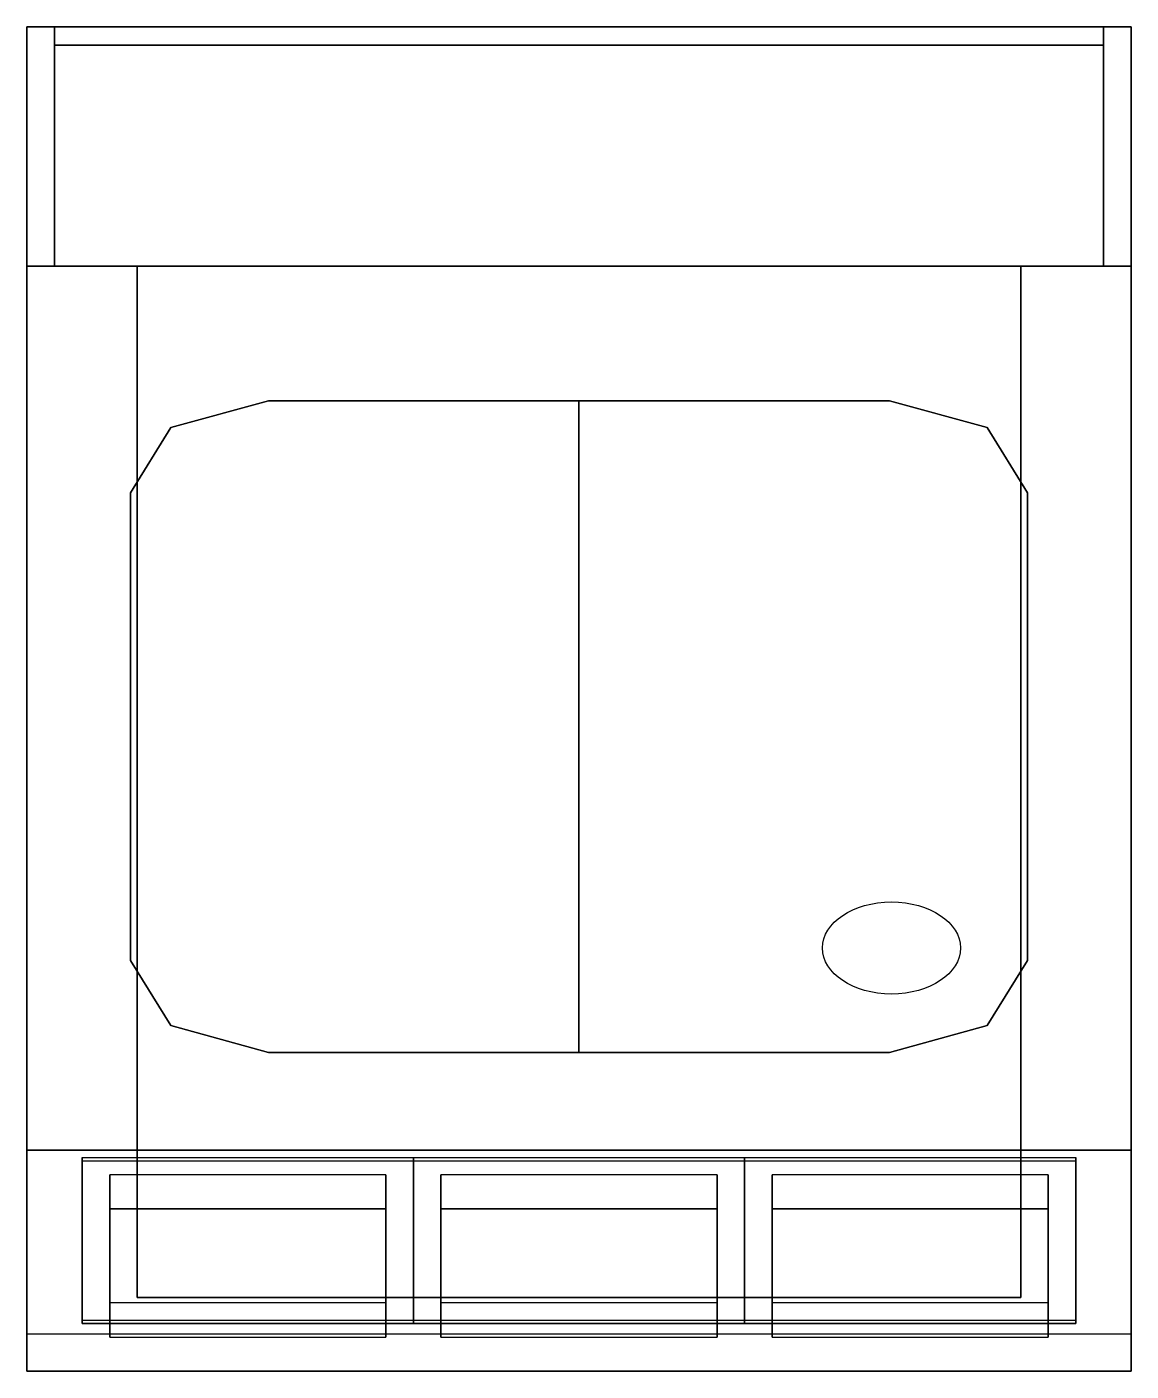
# Model space of a CAD drawing. Header units: millimetres. Extents: x 8159 to 14952, y 6817 to 11888.
# Drawn here: x 14892.2 to 14952.2, y 11815.3 to 11888.3 of the extents above; entities that cross this region are included whole.
import ezdxf

# ---------------------------------------------------------------- set-up
doc = ezdxf.new("R2010")
doc.units = ezdxf.units.MM
doc.header["$LTSCALE"] = 5
doc.layers.add('200-EquipSteel-3d', color=9, linetype='Continuous')

msp = doc.modelspace()

# ---------------------------------------------------------------- linework, layer by layer
at = {"layer": '200-EquipSteel-3d'}
msp.add_ellipse((14939.136, 11838.255, 65), major_axis=(3.75, 0), ratio=0.666667, start_param=3.141593, end_param=9.424778, dxfattribs=at)
for points, invisible_edges in [([(14892.155, 11875.277, 81), (14892.155, 11888.277, 61), (14892.155, 11875.277, 61)], 2), ([(14892.155, 11888.277, 61), (14892.155, 11888.277, 52), (14892.155, 11875.277, 52), (14892.155, 11875.277, 61)], 8), ([(14893.655, 11875.277, 81), (14893.655, 11888.277, 61), (14893.655, 11875.277, 61)], 2), ([(14893.655, 11888.277, 61), (14893.655, 11888.277, 52), (14893.655, 11875.277, 52), (14893.655, 11875.277, 61)], 8), ([(14950.655, 11875.277, 81), (14950.655, 11888.277, 61), (14950.655, 11875.277, 61)], 2), ([(14950.655, 11888.277, 61), (14950.655, 11888.277, 52), (14950.655, 11875.277, 52), (14950.655, 11875.277, 61)], 8), ([(14952.155, 11875.277, 81), (14952.155, 11888.277, 61), (14952.155, 11875.277, 61)], 2), ([(14952.155, 11888.277, 61), (14952.155, 11888.277, 52), (14952.155, 11875.277, 52), (14952.155, 11875.277, 61)], 8), ([(14898.155, 11875.277, 51), (14892.155, 11875.277, 51), (14892.155, 11875.277, 15), (14898.155, 11875.277, 19)], 4), ([(14952.155, 11875.277, 15), (14946.155, 11875.277, 19), (14898.155, 11875.277, 19), (14892.155, 11875.277, 15)], 5), ([(14952.155, 11875.277, 85), (14939.03, 11867.977, 85), (14905.28, 11867.977, 85), (14892.155, 11875.277, 85)], 5), ([(14892.155, 11827.277, 85), (14897.78, 11837.577, 85), (14897.78, 11862.977, 85), (14892.155, 11875.277, 85)], 5), ([(14892.155, 11875.277, 85), (14897.78, 11862.977, 85), (14899.977, 11866.513, 85), (14892.155, 11875.277, 85)], 5), ([(14892.155, 11875.277, 85), (14899.977, 11866.513, 85), (14905.28, 11867.977, 85), (14892.155, 11875.277, 85)], 5), ([(14952.155, 11875.277, 85), (14939.03, 11867.977, 85), (14944.333, 11866.513, 85), (14952.155, 11875.277, 85)], 5), ([(14952.155, 11875.277, 85), (14944.333, 11866.513, 85), (14946.53, 11862.977, 85), (14952.155, 11875.277, 85)], 5), ([(14952.155, 11875.277, 51), (14946.155, 11875.277, 51), (14946.155, 11875.277, 19), (14952.155, 11875.277, 15)], 4), ([(14952.155, 11827.277, 85), (14946.53, 11837.577, 85), (14946.53, 11862.977, 85), (14952.155, 11875.277, 85)], 5), ([(14899.977, 11866.513, 65), (14899.977, 11866.513, 85), (14905.28, 11867.977, 85), (14905.28, 11867.977, 65)], 5), ([(14899.977, 11866.513, 65), (14944.333, 11866.513, 65), (14939.03, 11867.977, 65), (14905.28, 11867.977, 65)], 1), ([(14905.28, 11867.977, 85), (14905.28, 11867.977, 65), (14939.03, 11867.977, 65), (14939.03, 11867.977, 85)], 5), ([(14939.03, 11867.977, 65), (14939.03, 11867.977, 85), (14944.333, 11866.513, 85), (14944.333, 11866.513, 65)], 5), ([(14897.78, 11862.977, 85), (14897.78, 11862.977, 65), (14899.977, 11866.513, 65), (14899.977, 11866.513, 85)], 5), ([(14946.53, 11862.977, 65), (14897.78, 11862.977, 65), (14899.977, 11866.513, 65), (14944.333, 11866.513, 65)], 5), ([(14944.333, 11866.513, 85), (14944.333, 11866.513, 65), (14946.53, 11862.977, 65), (14946.53, 11862.977, 85)], 5), ([(14897.78, 11837.577, 65), (14897.78, 11837.577, 85), (14897.78, 11862.977, 85), (14897.78, 11862.977, 65)], 5), ([(14897.78, 11837.577, 65), (14946.53, 11837.577, 65), (14946.53, 11862.977, 65), (14897.78, 11862.977, 65)], 5), ([(14946.53, 11862.977, 65), (14946.53, 11862.977, 85), (14946.53, 11837.577, 85), (14946.53, 11837.577, 65)], 5), ([(14892.155, 11827.277, 85), (14899.977, 11834.042, 85), (14897.78, 11837.577, 85), (14892.155, 11827.277, 85)], 5), ([(14899.977, 11834.042, 85), (14899.977, 11834.042, 65), (14897.78, 11837.577, 65), (14897.78, 11837.577, 85)], 5), ([(14944.333, 11834.042, 65), (14899.977, 11834.042, 65), (14897.78, 11837.577, 65), (14946.53, 11837.577, 65)], 5), ([(14952.155, 11827.277, 85), (14944.333, 11834.042, 85), (14946.53, 11837.577, 85), (14952.155, 11827.277, 85)], 5), ([(14946.53, 11837.577, 85), (14946.53, 11837.577, 65), (14944.333, 11834.042, 65), (14944.333, 11834.042, 85)], 5), ([(14892.155, 11827.277, 85), (14905.28, 11832.577, 85), (14899.977, 11834.042, 85), (14892.155, 11827.277, 85)], 5), ([(14905.28, 11832.577, 65), (14905.28, 11832.577, 85), (14899.977, 11834.042, 85), (14899.977, 11834.042, 65)], 5), ([(14944.333, 11834.042, 65), (14939.03, 11832.577, 65), (14905.28, 11832.577, 65), (14899.977, 11834.042, 65)], 8), ([(14952.155, 11827.277, 85), (14939.03, 11832.577, 85), (14944.333, 11834.042, 85), (14952.155, 11827.277, 85)], 5), ([(14944.333, 11834.042, 65), (14944.333, 11834.042, 85), (14939.03, 11832.577, 85), (14939.03, 11832.577, 65)], 5), ([(14952.155, 11827.277, 85), (14939.03, 11832.577, 85), (14905.28, 11832.577, 85), (14892.155, 11827.277, 85)], 5), ([(14939.03, 11832.577, 85), (14939.03, 11832.577, 65), (14905.28, 11832.577, 65), (14905.28, 11832.577, 85)], 5), ([(14892.155, 11817.277, 91), (14892.155, 11827.277, 87), (14892.155, 11827.277, 85), (14892.155, 11817.277, 85)], 8), ([(14952.155, 11827.277, 87), (14949.155, 11826.687, 87.236), (14895.155, 11826.687, 87.236), (14892.155, 11827.277, 87)], 5), ([(14895.155, 11826.687, 87.236), (14892.155, 11827.277, 87), (14892.155, 11817.277, 91), (14895.155, 11817.867, 90.764)], 5), ([(14911.655, 11825.945, 88.072), (14896.655, 11825.945, 88.072), (14895.155, 11826.873, 87.7), (14913.155, 11826.873, 87.7)], 10), ([(14895.155, 11818.053, 91.228), (14896.655, 11818.981, 90.857), (14896.655, 11825.945, 88.072), (14895.155, 11826.873, 87.7)], 5), ([(14913.155, 11818.053, 91.228), (14911.655, 11818.981, 90.857), (14911.655, 11825.945, 88.072), (14913.155, 11826.873, 87.7)], 5), ([(14929.655, 11825.945, 88.072), (14914.655, 11825.945, 88.072), (14913.155, 11826.873, 87.7), (14931.155, 11826.873, 87.7)], 10), ([(14913.155, 11818.053, 91.228), (14914.655, 11818.981, 90.857), (14914.655, 11825.945, 88.072), (14913.155, 11826.873, 87.7)], 5), ([(14931.155, 11818.053, 91.228), (14929.655, 11818.981, 90.857), (14929.655, 11825.945, 88.072), (14931.155, 11826.873, 87.7)], 5), ([(14947.655, 11825.945, 88.072), (14932.655, 11825.945, 88.072), (14931.155, 11826.873, 87.7), (14949.155, 11826.873, 87.7)], 10), ([(14931.155, 11818.053, 91.228), (14932.655, 11818.981, 90.857), (14932.655, 11825.945, 88.072), (14931.155, 11826.873, 87.7)], 5), ([(14949.155, 11818.053, 91.228), (14947.655, 11818.981, 90.857), (14947.655, 11825.945, 88.072), (14949.155, 11826.873, 87.7)], 5), ([(14949.155, 11817.867, 90.764), (14952.155, 11817.277, 91), (14952.155, 11827.277, 87), (14949.155, 11826.687, 87.236)], 5), ([(14952.155, 11817.277, 91), (14952.155, 11827.277, 87), (14952.155, 11827.277, 85), (14952.155, 11817.277, 85)], 8), ([(14911.655, 11818.981, 90.857), (14896.655, 11818.981, 90.857), (14895.155, 11818.053, 91.228), (14913.155, 11818.053, 91.228)], 10), ([(14929.655, 11818.981, 90.857), (14914.655, 11818.981, 90.857), (14913.155, 11818.053, 91.228), (14931.155, 11818.053, 91.228)], 10), ([(14947.655, 11818.981, 90.857), (14932.655, 11818.981, 90.857), (14931.155, 11818.053, 91.228), (14949.155, 11818.053, 91.228)], 10), ([(14892.155, 11817.277, 91), (14895.155, 11817.867, 90.764), (14949.155, 11817.867, 90.764), (14952.155, 11817.277, 91)], 5), ([(14892.155, 11815.277, 91), (14892.155, 11817.277, 91), (14892.155, 11817.277, 85), (14892.155, 11815.277, 85)], 2), ([(14952.155, 11815.277, 91), (14952.155, 11817.277, 91), (14952.155, 11817.277, 85), (14952.155, 11815.277, 85)], 2)]:
    msp.add_3dface(points, dxfattribs=dict(at, invisible_edges=invisible_edges))
for points in [[(14892.155, 11875.277, 81), (14893.655, 11875.277, 81), (14893.655, 11888.277, 61), (14892.155, 11888.277, 61)], [(14893.655, 11888.277, 61), (14892.155, 11888.277, 61), (14892.155, 11888.277, 52), (14893.655, 11888.277, 52)], [(14950.655, 11875.277, 81), (14952.155, 11875.277, 81), (14952.155, 11888.277, 61), (14950.655, 11888.277, 61)], [(14952.155, 11888.277, 61), (14950.655, 11888.277, 61), (14950.655, 11888.277, 52), (14952.155, 11888.277, 52)], [(14892.155, 11815.277, 15), (14892.155, 11875.277, 15), (14892.155, 11875.277, 81), (14892.155, 11815.277, 81)], [(14892.155, 11815.277, 15), (14952.155, 11815.277, 15), (14952.155, 11875.277, 15), (14892.155, 11875.277, 15)], [(14952.155, 11875.277, 81), (14952.155, 11875.277, 51), (14892.155, 11875.277, 51), (14892.155, 11875.277, 81)], [(14952.155, 11875.277, 81), (14952.155, 11875.277, 85), (14892.155, 11875.277, 85), (14892.155, 11875.277, 81)], [(14892.155, 11815.277, 85), (14892.155, 11815.277, 81), (14892.155, 11875.277, 81), (14892.155, 11875.277, 85)], [(14898.155, 11819.277, 51), (14898.155, 11819.277, 19), (14898.155, 11875.277, 19), (14898.155, 11875.277, 51)], [(14946.155, 11819.277, 19), (14898.155, 11819.277, 19), (14898.155, 11875.277, 19), (14946.155, 11875.277, 19)], [(14946.155, 11819.277, 51), (14898.155, 11819.277, 51), (14898.155, 11875.277, 51), (14946.155, 11875.277, 51)], [(14946.155, 11875.277, 51), (14946.155, 11875.277, 19), (14946.155, 11819.277, 19), (14946.155, 11819.277, 51)], [(14952.155, 11815.277, 15), (14952.155, 11875.277, 15), (14952.155, 11875.277, 81), (14952.155, 11815.277, 81)], [(14952.155, 11815.277, 85), (14952.155, 11815.277, 81), (14952.155, 11875.277, 81), (14952.155, 11875.277, 85)], [(14922.155, 11832.577, 80), (14922.155, 11867.977, 80), (14922.155, 11867.977, 65), (14922.155, 11832.577, 65)], [(14952.155, 11827.277, 85), (14952.155, 11827.277, 87), (14892.155, 11827.277, 87), (14892.155, 11827.277, 85)], [(14895.155, 11826.873, 87.7), (14913.155, 11826.873, 87.7), (14913.155, 11826.687, 87.236), (14895.155, 11826.687, 87.236)], [(14895.155, 11818.053, 91.228), (14895.155, 11817.867, 90.764), (14895.155, 11826.687, 87.236), (14895.155, 11826.873, 87.7)], [(14913.155, 11826.873, 87.7), (14931.155, 11826.873, 87.7), (14931.155, 11826.687, 87.236), (14913.155, 11826.687, 87.236)], [(14913.155, 11818.053, 91.228), (14913.155, 11817.867, 90.764), (14913.155, 11826.687, 87.236), (14913.155, 11826.873, 87.7)], [(14913.155, 11818.053, 91.228), (14913.155, 11817.867, 90.764), (14913.155, 11826.687, 87.236), (14913.155, 11826.873, 87.7)], [(14931.155, 11826.873, 87.7), (14949.155, 11826.873, 87.7), (14949.155, 11826.687, 87.236), (14931.155, 11826.687, 87.236)], [(14931.155, 11818.053, 91.228), (14931.155, 11817.867, 90.764), (14931.155, 11826.687, 87.236), (14931.155, 11826.873, 87.7)], [(14931.155, 11818.053, 91.228), (14931.155, 11817.867, 90.764), (14931.155, 11826.687, 87.236), (14931.155, 11826.873, 87.7)], [(14949.155, 11818.053, 91.228), (14949.155, 11817.867, 90.764), (14949.155, 11826.687, 87.236), (14949.155, 11826.873, 87.7)], [(14911.655, 11825.945, 88.072), (14896.655, 11825.945, 88.072), (14896.655, 11824.088, 83.429), (14911.655, 11824.088, 83.429)], [(14896.655, 11818.981, 90.857), (14896.655, 11825.945, 88.072), (14896.655, 11824.088, 83.429), (14896.655, 11817.124, 86.215)], [(14911.655, 11818.981, 90.857), (14911.655, 11825.945, 88.072), (14911.655, 11824.088, 83.429), (14911.655, 11817.124, 86.215)], [(14929.655, 11825.945, 88.072), (14914.655, 11825.945, 88.072), (14914.655, 11824.088, 83.429), (14929.655, 11824.088, 83.429)], [(14914.655, 11818.981, 90.857), (14914.655, 11825.945, 88.072), (14914.655, 11824.088, 83.429), (14914.655, 11817.124, 86.215)], [(14929.655, 11818.981, 90.857), (14929.655, 11825.945, 88.072), (14929.655, 11824.088, 83.429), (14929.655, 11817.124, 86.215)], [(14947.655, 11825.945, 88.072), (14932.655, 11825.945, 88.072), (14932.655, 11824.088, 83.429), (14947.655, 11824.088, 83.429)], [(14932.655, 11818.981, 90.857), (14932.655, 11825.945, 88.072), (14932.655, 11824.088, 83.429), (14932.655, 11817.124, 86.215)], [(14947.655, 11818.981, 90.857), (14947.655, 11825.945, 88.072), (14947.655, 11824.088, 83.429), (14947.655, 11817.124, 86.215)], [(14896.655, 11817.124, 86.215), (14911.655, 11817.124, 86.215), (14911.655, 11824.088, 83.429), (14896.655, 11824.088, 83.429)], [(14914.655, 11817.124, 86.215), (14929.655, 11817.124, 86.215), (14929.655, 11824.088, 83.429), (14914.655, 11824.088, 83.429)], [(14932.655, 11817.124, 86.215), (14947.655, 11817.124, 86.215), (14947.655, 11824.088, 83.429), (14932.655, 11824.088, 83.429)], [(14911.655, 11818.981, 90.857), (14896.655, 11818.981, 90.857), (14896.655, 11817.124, 86.215), (14911.655, 11817.124, 86.215)], [(14946.155, 11819.277, 19), (14946.155, 11819.277, 51), (14898.155, 11819.277, 51), (14898.155, 11819.277, 19)], [(14929.655, 11818.981, 90.857), (14914.655, 11818.981, 90.857), (14914.655, 11817.124, 86.215), (14929.655, 11817.124, 86.215)], [(14947.655, 11818.981, 90.857), (14932.655, 11818.981, 90.857), (14932.655, 11817.124, 86.215), (14947.655, 11817.124, 86.215)], [(14895.155, 11818.053, 91.228), (14913.155, 11818.053, 91.228), (14913.155, 11817.867, 90.764), (14895.155, 11817.867, 90.764)], [(14913.155, 11818.053, 91.228), (14931.155, 11818.053, 91.228), (14931.155, 11817.867, 90.764), (14913.155, 11817.867, 90.764)], [(14931.155, 11818.053, 91.228), (14949.155, 11818.053, 91.228), (14949.155, 11817.867, 90.764), (14931.155, 11817.867, 90.764)], [(14952.155, 11815.277, 91), (14952.155, 11817.277, 91), (14892.155, 11817.277, 91), (14892.155, 11815.277, 91)], [(14952.155, 11815.277, 81), (14892.155, 11815.277, 81), (14892.155, 11815.277, 15), (14952.155, 11815.277, 15)], [(14952.155, 11815.277, 81), (14952.155, 11815.277, 85), (14892.155, 11815.277, 85), (14892.155, 11815.277, 81)], [(14952.155, 11815.277, 85), (14892.155, 11815.277, 85), (14892.155, 11815.277, 91), (14952.155, 11815.277, 91)]]:
    msp.add_3dface(points, dxfattribs=at)

# ---------------------------------------------------------------- meshes
mesh = msp.add_polyface(dxfattribs=at)
corners = [(14952.155, 11888.277, 51), (14892.155, 11888.277, 51), (14892.155, 11875.277, 51), (14952.155, 11875.277, 51), (14952.155, 11888.277, 52), (14892.155, 11888.277, 52), (14892.155, 11875.277, 52), (14952.155, 11875.277, 52)]
mesh.append_faces([[corners[k] for k in face] for face in [(0, 3, 2, 1), (4, 5, 6, 7), (0, 1, 5, 4), (3, 7, 6, 2), (0, 4, 7, 3), (1, 2, 6, 5)]])
mesh = msp.add_polyface(dxfattribs=at)
corners = [(14950.655, 11888.277, 60), (14893.655, 11888.277, 60), (14893.655, 11887.277, 60), (14950.655, 11887.277, 60), (14950.655, 11888.277, 61), (14893.655, 11888.277, 61), (14893.655, 11887.277, 61), (14950.655, 11887.277, 61)]
mesh.append_faces([[corners[k] for k in face] for face in [(0, 3, 2, 1), (4, 5, 6, 7), (0, 1, 5, 4), (3, 7, 6, 2), (0, 4, 7, 3), (1, 2, 6, 5)]])

doc.saveas('drawing.dxf')
